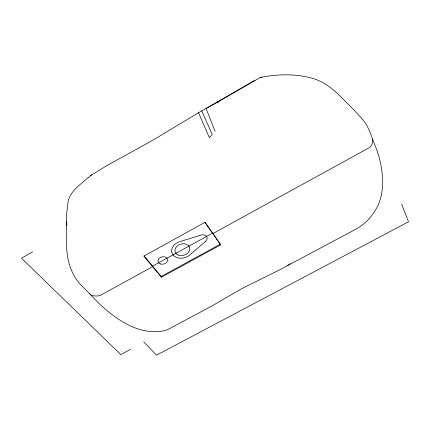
<?xml version="1.0" encoding="UTF-8"?>
<svg xmlns="http://www.w3.org/2000/svg" width="430" height="430" viewBox="0 0 430 430"><rect width="100%" height="100%" fill="white"/><g stroke="black" fill="none" stroke-linecap="round" stroke-linejoin="round"><path stroke-width="0.64" d="M87.94 177.724C80.523 184.529 70.488 190.861 68.112 201.428L66.397 215.736L66.553 240.246C66.112 256.382 69.59 273.362 81.297 285.289L90.321 294.529C93.063 296.388 96.723 296.189 99.878 295.636L152.698 266.627L152.596 266.095L212.619 233.119L220.585 244.928L161.368 277.248L143.819 256.14L204.89 222.391L212.791 233.63L369.908 147.334C371.826 145.109 373.224 142.115 372.6 139.126M88.306 177.735A49.869 29.305 -48.1 0 1 90.563 175.59L107.204 165.41L143.249 145.576A117.557 17.533 -28.6 0 0 160.32 135.724L167.571 131.365A450.635 84.087 -26.8 0 0 176.816 125.77L201.702 110.865L215.145 103.544L260.499 77.368C278.35 73.965 297.221 73.476 314.706 79.013C330.208 84.162 341.178 97.293 352.39 108.457C357.217 113.719 362.517 118.605 366.36 124.678C370.681 132.246 372.826 140.809 376.374 148.732C379.308 156.993 381.437 165.582 382.232 174.333C383.264 185.045 382.313 196.284 377.685 206.126C372.891 215.484 365.645 223.826 356.363 228.927L279.591 269.873L241.606 288.718L211.662 306.117L167.265 329.832C141.954 337.491 116.648 320.242 99.147 303.564L90.074 294.276L89.435 293.045M289.809 264.004L290.331 263.665M91.687 174.876L90.563 175.59M287.444 265.471L288.863 264.59M32.728 251.824L21.5 258.193L120.776 354.589L130.478 349.407M254.34 80.555L254.856 80.27L206.051 108.435L215.091 131.365M161.368 277.248L161.207 276.469L220.321 244.186L218.854 242.079M218.752 101.679L217.403 102.324L219.074 101.469M260.499 77.368L261.805 77.647M143.77 341.931L156.531 355.18L408.5 221.81L401.701 204.272M144.109 255.877L161.207 276.469M205.024 222.208L218.118 241.026M201.702 110.865L212.21 134.499L209.324 137.659L198.547 112.708M66.854 225.669L66.731 222.96A49.869 29.305 -48.1 0 1 66.698 221.773M205.567 241.343L189.834 254.974A10.922 8.401 -15.4 0 1 172.957 254.775A10.922 8.401 -15.4 0 1 179.751 241.644L201.079 235.07A5.053 3.918 -17.8 0 1 206.572 236.425A5.053 3.918 -17.8 0 1 205.567 241.343M160.374 263.95A4.864 3.703 -13.2 0 0 167.593 260.021A4.864 3.703 -13.2 0 0 160.379 257.468A4.864 3.703 -13.2 0 0 160.374 263.95M178.525 255.135A7.563 5.816 -15.4 0 0 189.84 249.002A7.563 5.816 -15.4 0 0 178.81 244.885A7.563 5.816 -15.4 0 0 178.525 255.135"/></g></svg>
